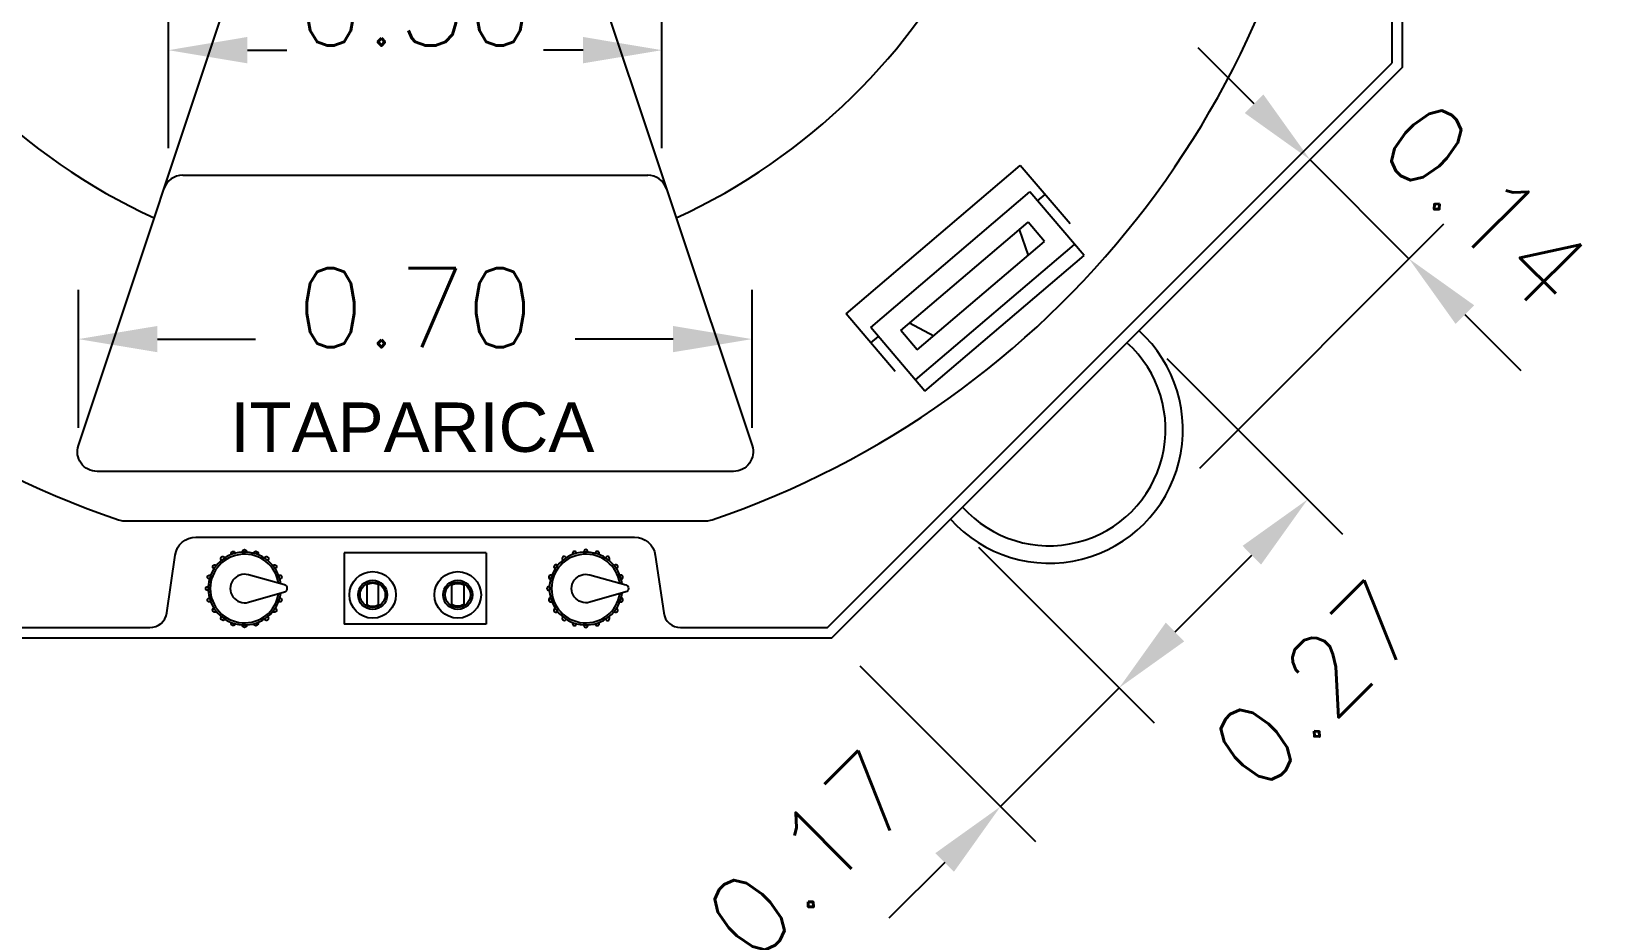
# Model space of a CAD drawing. Extents: x 2.92 to 5.63, y 0.15 to 4.3.
# Drawn here: x 3.916 to 5.502, y 1.543 to 2.442 of the extents above; entities that cross this region are included whole.
import ezdxf

# ---------------------------------------------------------------- set-up
doc = ezdxf.new("R2010")
doc.units = 0
doc.header["$MEASUREMENT"] = 0
doc.layers.get('0').update_dxf_attribs({"linetype": 'CONTINUOUS'})
doc.layers.get('DEFPOINTS').update_dxf_attribs({"linetype": 'CONTINUOUS'})
doc.layers.add('COTAS', color=1, linetype='CONTINUOUS')
doc.layers.add('SPA-ITAPARICA', color=7, linetype='CONTINUOUS')
doc.styles.add('COTA', font='ROMANS.SHX', dxfattribs={"height": 0.08})
doc.dimstyles.new('COTA', dxfattribs={"dimtxt": 0.04, "dimasz": 0.08, "dimexe": 0.05, "dimexo": 0.04, "dimgap": 0.04, "dimtad": 1, "dimzin": 0, "dimtxsty": 'COTA', "dimcen": 0.05, "dimclrd": 256, "dimclre": 256, "dimclrt": 7, "dimaunit": 1, "dimazin": 3, "dimtfac": 1, "dimtix": 1, "dimtofl": 0, "dimtmove": 0, "dimatfit": 3, "dimtolj": 1, "dimtzin": 0})

# ---------------------------------------------------------------- blocks, each defined once
blk = doc.blocks.new('*D1')
at = {"linetype": 'BYBLOCK'}
for p, q in [((152.4397, 146.8372), (152.4397, 146.9865)), ((152.9397, 146.8372), (152.9397, 146.9865)), ((152.5197, 146.9365), (152.5597, 146.9365)), ((152.8597, 146.9365), (152.8197, 146.9365))]:
    blk.add_line(p, q, dxfattribs=at)
for points in [[(152.5197, 146.9499), (152.5197, 146.9232), (152.4397, 146.9365)], [(152.8597, 146.9499), (152.8597, 146.9232), (152.9397, 146.9365)]]:
    blk.add_solid(points, dxfattribs=at)
at = {"layer": 'DEFPOINTS', "color": 0, "linetype": 'BYBLOCK'}
for p in [(152.9397, 146.9365), (152.4397, 146.7972), (152.9397, 146.7972)]:
    blk.add_point(p, dxfattribs=at)
at = {"color": 7, "linetype": 'BYBLOCK', "insert": (152.6897, 146.9811), "char_height": 0.08, "attachment_point": 5, "style": 'COTA'}
blk.add_mtext('\\A1;0.50', dxfattribs=at)
blk = doc.blocks.new('*D0')
at = {"linetype": 'BYBLOCK'}
for p, q in [((152.3485, 146.5539), (152.3485, 146.6939)), ((153.0309, 146.5539), (153.0309, 146.6939)), ((152.4285, 146.6439), (152.5278, 146.6439)), ((152.9509, 146.6439), (152.8516, 146.6439))]:
    blk.add_line(p, q, dxfattribs=at)
for points in [[(152.4285, 146.6572), (152.4285, 146.6306), (152.3485, 146.6439)], [(152.9509, 146.6572), (152.9509, 146.6306), (153.0309, 146.6439)]]:
    blk.add_solid(points, dxfattribs=at)
at = {"layer": 'DEFPOINTS', "color": 0, "linetype": 'BYBLOCK'}
for p in [(153.0309, 146.6439), (152.3485, 146.5139), (153.0309, 146.5139)]:
    blk.add_point(p, dxfattribs=at)
at = {"color": 7, "linetype": 'BYBLOCK', "insert": (152.6897, 146.6757), "char_height": 0.08, "attachment_point": 5, "style": 'COTA'}
blk.add_mtext('\\A1;0.70', dxfattribs=at)
blk = doc.blocks.new('*D12')
at = {"linetype": 'BYBLOCK'}
for p, q in [((4.8752, 1.9198), (5.0532, 1.7418)), ((5.0744, 1.8338), (5.131, 1.8903)), ((4.755, 1.7996), (4.933, 1.6216)), ((4.8976, 1.657), (5.0178, 1.7772)), ((4.8411, 1.6004), (4.7845, 1.5438))]:
    blk.add_line(p, q, dxfattribs=at)
for points in [[(5.065, 1.8432), (5.0838, 1.8243), (5.0178, 1.7772)], [(4.8316, 1.6098), (4.8505, 1.591), (4.8976, 1.657)]]:
    blk.add_solid(points, dxfattribs=at)
at = {"layer": 'DEFPOINTS', "color": 0, "linetype": 'BYBLOCK'}
for p in [(4.847, 1.9481, -2.7), (4.7267, 1.8279), (5.0178, 1.7772, 2.7)]:
    blk.add_point(p, dxfattribs=at)
at = {"color": 7, "linetype": 'BYBLOCK', "insert": (4.704, 1.6078), "char_height": 0.08, "attachment_point": 5, "rotation": 45, "style": 'COTA'}
blk.add_mtext('\\A1;0.17', dxfattribs=at)
blk = doc.blocks.new('*D13')
at = {"linetype": 'BYBLOCK'}
for p, q in [((5.0662, 2.1107), (5.2441, 1.9328)), ((4.8752, 1.9198), (5.0532, 1.7418)), ((5.0744, 1.8338), (5.1522, 1.9115))]:
    blk.add_line(p, q, dxfattribs=at)
for points in [[(5.1428, 1.921), (5.1616, 1.9021), (5.2088, 1.9681)], [(5.065, 1.8432), (5.0838, 1.8243), (5.0178, 1.7772)]]:
    blk.add_solid(points, dxfattribs=at)
at = {"layer": 'DEFPOINTS', "color": 0, "linetype": 'BYBLOCK'}
for p in [(5.0379, 2.139), (5.2088, 1.9681, 5.4), (4.847, 1.9481)]:
    blk.add_point(p, dxfattribs=at)
at = {"color": 7, "linetype": 'BYBLOCK', "insert": (5.2167, 1.7804), "char_height": 0.08, "attachment_point": 5, "rotation": 45, "style": 'COTA'}
blk.add_mtext('\\A1;0.27', dxfattribs=at)
blk = doc.blocks.new('*D14')
at = {"linetype": 'BYBLOCK'}
for p, q in [((5.1863, 2.4005), (5.1297, 2.4571)), ((5.0308, 2.1319), (5.2782, 2.3793)), ((5.3432, 2.2436), (5.2429, 2.344)), ((5.1312, 2.0316), (5.3786, 2.279)), ((5.3998, 2.187), (5.4564, 2.1305))]:
    blk.add_line(p, q, dxfattribs=at)
for points in [[(5.1957, 2.41), (5.1769, 2.3911), (5.2429, 2.344)], [(5.4092, 2.1965), (5.3904, 2.1776), (5.3432, 2.2436)]]:
    blk.add_solid(points, dxfattribs=at)
at = {"layer": 'DEFPOINTS', "color": 0, "linetype": 'BYBLOCK'}
for p in [(5.2429, 2.344), (5.0025, 2.1036, -2.7), (5.1029, 2.0033, -2.7)]:
    blk.add_point(p, dxfattribs=at)
at = {"color": 7, "linetype": 'BYBLOCK', "insert": (5.4213, 2.2977), "char_height": 0.08, "attachment_point": 5, "rotation": 315, "style": 'COTA'}
blk.add_mtext('\\A1;0.14', dxfattribs=at)
blk = doc.blocks.new('VERS-ITAPARICA')
at = {"layer": 'SPA-ITAPARICA'}
for p, q in [((0.4334, -0.5927), (0.6098, -0.4425)), ((0.6602, -0.5018), (0.6098, -0.4425)), ((-0.2387, -0.4524), (0.2324, -0.4524)), ((0.4583, -0.6065), (0.6195, -0.4693)), ((0.6743, -0.5338), (0.6195, -0.4693)), ((0.6273, -0.4785), (0.6349, -0.472)), ((0.4887, -0.6096), (0.6176, -0.4999)), ((0.6343, -0.5195), (0.6176, -0.4999)), ((0.5036, -0.6598), (0.6648, -0.5226)), ((0.5054, -0.6292), (0.6343, -0.5195)), ((0.6087, -0.5074), (0.6176, -0.5337)), ((0.5131, -0.671), (0.6743, -0.5338)), ((0.4831, -0.6511), (0.4334, -0.5927)), ((0.4976, -0.602), (0.5221, -0.615)), ((0.5131, -0.671), (0.4583, -0.6065)), ((0.4585, -0.6222), (0.4661, -0.6157)), ((0.5054, -0.6292), (0.4887, -0.6096)), ((0.0688, -0.835), (-0.0752, -0.835)), ((-0.0752, -0.835), (-0.0752, -0.907)), ((0.0688, -0.835), (0.0688, -0.907)), ((0.0688, -0.907), (-0.0752, -0.907))]:
    blk.add_line(p, q, dxfattribs=at)
blk.add_lwpolyline([(-1.0032, -0.343), (-0.4252, -0.921), (0.4189, -0.921), (0.9968, -0.343), (0.9968, 0.501), (0.4189, 1.079), (-0.4252, 1.079), (-1.0032, 0.501)], close=True, dxfattribs=at)
for points in [[(0.9864, -0.3387), (0.9864, 0.4967), (0.4145, 1.0686), (-0.4209, 1.0686), (-0.9927, 0.4967), (-0.9927, -0.3387), (-0.4209, -0.9105), (-0.272, -0.9105, 0.37267), (-0.2548, -0.8956), (-0.2464, -0.8372, -0.37267), (-0.2253, -0.819), (-0.0032, -0.819), (0.219, -0.819, -0.37267), (0.24, -0.8372), (0.2485, -0.8956, 0.37267), (0.2657, -0.9105), (0.4145, -0.9105)], [(-0.2624, 0.9726, -0.024671), (-0.2433, 0.9213, -0.617008), (-0.2501, 0.9121, -0.006967), (-0.3404, 0.8783, -0.006967), (-0.4274, 0.837, -0.617008), (-0.4388, 0.8386, -0.024767), (-0.4624, 0.8882, 0.646756), (-0.3038, -0.8015, 0.082435), (-0.2982, -0.8024), (0.2918, -0.8024, 0.082435), (0.2975, -0.8015, 0.646756), (0.4561, 0.8882, -0.024767), (0.4325, 0.8386, -0.617008), (0.4211, 0.837, -0.006967), (0.334, 0.8783, -0.006967), (0.2438, 0.9121, -0.617008), (0.237, 0.9213, -0.024671), (0.2561, 0.9726, 0.14212)], [(0.3381, -0.7261, -0.511918), (0.3191, -0.7524), (-0.3254, -0.7524, -0.511918), (-0.3444, -0.7261), (-0.1784, -0.2282, -0.322823), (-0.1594, -0.2145), (0.1531, -0.2145, -0.322823), (0.1721, -0.2282)], [(-0.1721, -0.8849), (-0.1355, -0.8745, 0.755082), (-0.1355, -0.8674), (-0.1721, -0.8571, 1.324359)], [(-0.0523, -0.8674), (-0.0523, -0.8873, 0.277117), (-0.0403, -0.8873), (-0.0403, -0.8674, 0.277117)], [(0.0459, -0.8674), (0.0459, -0.8873, -0.277117), (0.034, -0.8873), (0.034, -0.8674, -0.277117)], [(0.1737, -0.8571), (0.2102, -0.8674, -0.755082), (0.2102, -0.8745), (0.1737, -0.8849, -1.324359)]]:
    blk.add_lwpolyline(points, format="xyb", close=True, dxfattribs=at)
for points in [[(-0.1994, -0.8424), (-0.1998, -0.8418, -0.894905), (-0.1965, -0.8393), (-0.1959, -0.8399)], [(-0.1894, -0.8366), (-0.1896, -0.8358, -0.894905), (-0.1857, -0.8346), (-0.1854, -0.8353)], [(-0.1782, -0.8341), (-0.1781, -0.8334, -0.894905), (-0.174, -0.8334), (-0.1739, -0.8341)], [(-0.1667, -0.8353), (-0.1664, -0.8346, -0.894905), (-0.1624, -0.8358), (-0.1626, -0.8366)], [(-0.1561, -0.8399), (-0.1556, -0.8393, -0.894905), (-0.1522, -0.8418), (-0.1526, -0.8424)], [(0.1498, -0.8399), (0.1492, -0.8393, 0.894905), (0.1459, -0.8418), (0.1463, -0.8424)], [(0.1603, -0.8353), (0.16, -0.8346, 0.894905), (0.1561, -0.8358), (0.1563, -0.8366)], [(0.1718, -0.8341), (0.1717, -0.8334, 0.894905), (0.1676, -0.8334), (0.1675, -0.8341)], [(0.1831, -0.8366), (0.1833, -0.8358, 0.894905), (0.1794, -0.8346), (0.179, -0.8353)], [(0.1931, -0.8424), (0.1935, -0.8418, 0.894905), (0.1901, -0.8393), (0.1896, -0.8399)], [(-0.2071, -0.8511), (-0.2077, -0.8505, -0.894905), (-0.2052, -0.8472), (-0.2046, -0.8476)], [(-0.1475, -0.8476), (-0.1468, -0.8472, -0.894905), (-0.1444, -0.8505), (-0.145, -0.8511)], [(0.1411, -0.8476), (0.1405, -0.8472, 0.894905), (0.138, -0.8505), (0.1386, -0.8511)], [(0.2008, -0.8511), (0.2013, -0.8505, 0.894905), (0.1989, -0.8472), (0.1982, -0.8476)], [(-0.2129, -0.8731), (-0.2136, -0.873, -0.894905), (-0.2136, -0.8689), (-0.2129, -0.8688)], [(-0.2117, -0.8616), (-0.2124, -0.8613, -0.894905), (-0.2112, -0.8574), (-0.2104, -0.8576)], [(-0.1416, -0.8576), (-0.1409, -0.8574, -0.894905), (-0.1396, -0.8613), (-0.1403, -0.8616)], [(0.1329, -0.8688), (0.1321, -0.8689, 0.894905), (0.1321, -0.873), (0.1329, -0.8731)], [(0.1353, -0.8576), (0.1345, -0.8574, 0.894905), (0.1333, -0.8613), (0.134, -0.8616)], [(0.2054, -0.8616), (0.2061, -0.8613, 0.894905), (0.2048, -0.8574), (0.2041, -0.8576)], [(-0.2104, -0.8844), (-0.2112, -0.8846, -0.894905), (-0.2124, -0.8807), (-0.2117, -0.8803)], [(-0.1403, -0.8803), (-0.1396, -0.8807, -0.894905), (-0.1409, -0.8846), (-0.1416, -0.8844)], [(0.134, -0.8803), (0.1333, -0.8807, 0.894905), (0.1345, -0.8846), (0.1353, -0.8844)], [(0.2041, -0.8844), (0.2048, -0.8846, 0.894905), (0.2061, -0.8807), (0.2054, -0.8803)], [(-0.2046, -0.8944), (-0.2052, -0.8948, -0.894905), (-0.2077, -0.8914), (-0.2071, -0.8909)], [(-0.1959, -0.902), (-0.1965, -0.9026, -0.894905), (-0.1998, -0.9002), (-0.1994, -0.8995)], [(-0.1526, -0.8995), (-0.1522, -0.9002, -0.894905), (-0.1556, -0.9026), (-0.1561, -0.902)], [(-0.145, -0.8909), (-0.1444, -0.8914, -0.894905), (-0.1468, -0.8948), (-0.1475, -0.8944)], [(0.1386, -0.8909), (0.138, -0.8914, 0.894905), (0.1405, -0.8948), (0.1411, -0.8944)], [(0.1463, -0.8995), (0.1459, -0.9002, 0.894905), (0.1492, -0.9026), (0.1498, -0.902)], [(0.1896, -0.902), (0.1901, -0.9026, 0.894905), (0.1935, -0.9002), (0.1931, -0.8995)], [(0.1982, -0.8944), (0.1989, -0.8948, 0.894905), (0.2013, -0.8914), (0.2008, -0.8909)], [(-0.1854, -0.9067), (-0.1857, -0.9074, -0.894905), (-0.1896, -0.9061), (-0.1894, -0.9054)], [(-0.1739, -0.9078), (-0.174, -0.9086, -0.894905), (-0.1781, -0.9086), (-0.1782, -0.9078)], [(-0.1626, -0.9054), (-0.1624, -0.9061, -0.894905), (-0.1664, -0.9074), (-0.1667, -0.9067)], [(0.1563, -0.9054), (0.1561, -0.9061, 0.894905), (0.16, -0.9074), (0.1603, -0.9067)], [(0.1675, -0.9078), (0.1676, -0.9086, 0.894905), (0.1717, -0.9086), (0.1718, -0.9078)], [(0.179, -0.9067), (0.1794, -0.9074, 0.894905), (0.1833, -0.9061), (0.1831, -0.9054)]]:
    blk.add_lwpolyline(points, format="xyb", dxfattribs=at)
for centre, radius in [((-0.0463, -0.8774), 0.0236), ((0.0399, -0.8774), 0.0236), ((-0.0463, -0.8774), 0.0148), ((-0.0463, -0.8774), 0.0128), ((0.0399, -0.8774), 0.0148), ((0.0399, -0.8774), 0.0128)]:
    blk.add_circle(centre, radius, dxfattribs=at)
for centre, radius, start, end in [((-0.0032, 0.079), 0.6326, 294.7065, 245.2935), ((-0.2387, -0.4724), 0.02, 90, 161.5651), ((0.2324, -0.4724), 0.02, 18.4349, 90), ((0.6393, -0.7101), 0.1352, 222.128, 47.872), ((0.639, -0.7098), 0.1179, 221.9046, 48.0954), ((-0.176, -0.871), 0.0369, 7.2219, 352.7781), ((-0.176, -0.871), 0.0348, 8.6916, 351.3084), ((0.1697, -0.871), 0.0369, 7.2219, 352.7781), ((0.1697, -0.871), 0.0348, 8.6916, 351.3084)]:
    blk.add_arc(centre, radius, start, end, dxfattribs=at)
at = {"layer": 'SPA-ITAPARICA', "insert": (-0.1904, -0.6826), "char_height": 0.05, "attachment_point": 1, "style": 'COTA'}
blk.add_mtext('\\fArial|b0|i0|c0|p34;ITAPARICA', dxfattribs=at)

msp = doc.modelspace()

# ---------------------------------------------------------------- block references
at = {"layer": 'SPA-ITAPARICA'}
msp.add_blockref('VERS-ITAPARICA', (4.3079, 2.7488), dxfattribs=at)

# ---------------------------------------------------------------- dimensions: what is measured, and where the dimension line sits
at = {"layer": 'COTAS'}
dim = msp.add_linear_dim(base=(4.5547, 2.4231), p1=(4.0547, 2.2837), p2=(4.5547, 2.2837), dimstyle='COTA', override={"dimcen": -0.05}, dxfattribs=at)
dim.commit()
dim.dimension.update_dxf_attribs({"geometry": '*D1', "text_midpoint": (4.3047, 2.4676), "dimtype": 128, "insert": (-148.385, -144.5135)})
dim = msp.add_linear_dim(base=(5.211, 2.3121, 2.7), p1=(5.0711, 1.9714), p2=(4.9707, 2.0718), angle=135, dimstyle='COTA', dxfattribs=at)
dim.commit()
dim.dimension.update_dxf_attribs({"geometry": '*D14', "text_midpoint": (5.3895, 2.2659, 2.7), "dimtype": 161, "insert": (-0.0318, -0.0318)})
dim = msp.add_linear_dim(base=(4.646, 2.1304), p1=(3.9635, 2.0005), p2=(4.646, 2.0005), text='0.70', dimstyle='COTA', override={"dimcen": -0.05}, dxfattribs=at)
dim.commit()
dim.dimension.update_dxf_attribs({"geometry": '*D0', "text_midpoint": (4.3047, 2.1622), "dimtype": 128, "insert": (-148.385, -144.5135)})
for base, p1, p2, picture, middle in [((5.2088, 1.9681, 2.7), (4.847, 1.9481, -2.7), (5.0379, 2.139, -2.7), '*D13', (5.2167, 1.7804, -2.7)), ((5.0178, 1.7772, 2.7), (4.7267, 1.8279), (4.847, 1.9481, -2.7), '*D12', (4.704, 1.6078))]:
    dim = msp.add_linear_dim(base=base, p1=p1, p2=p2, angle=45, dimstyle='COTA', dxfattribs=at)
    dim.commit()
    dim.dimension.update_dxf_attribs({"geometry": picture, "text_midpoint": middle, "dimtype": 161})

doc.saveas('drawing.dxf')
